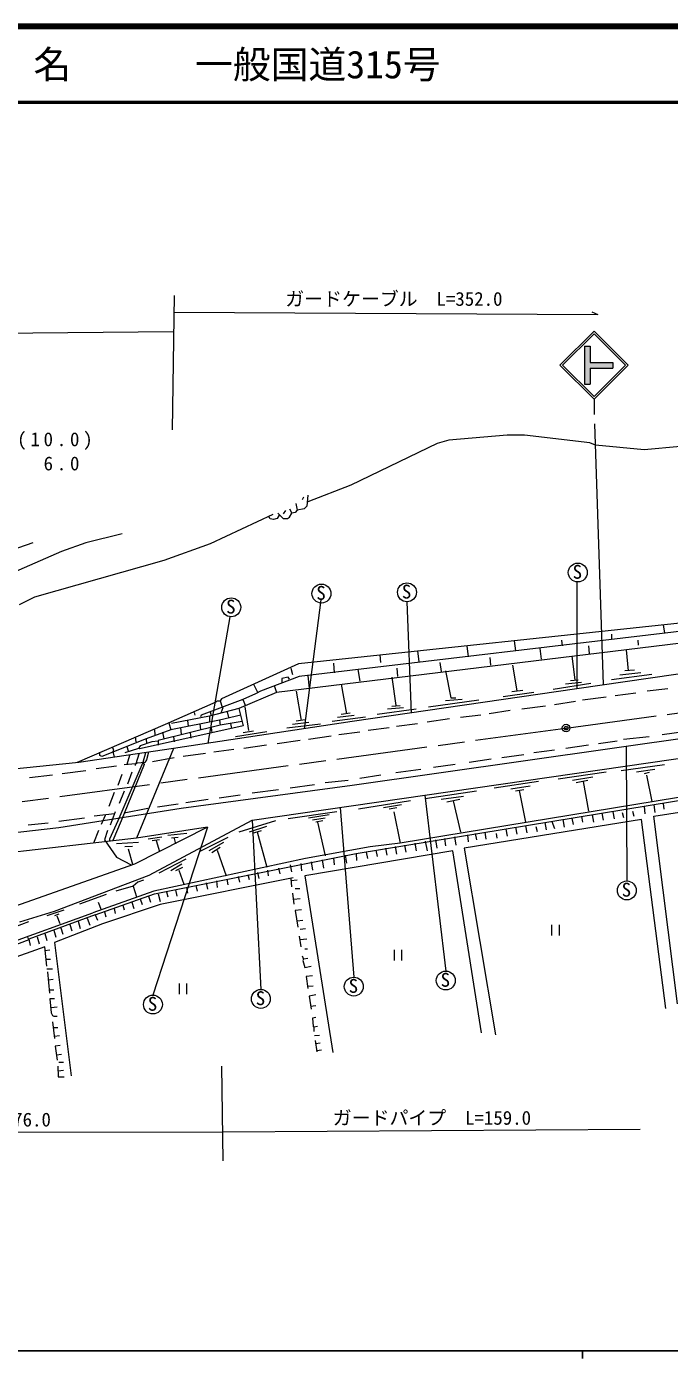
# Model space of a CAD drawing. Units: millimetres, scale not verified. Extents: x 40000 to 680000, y 20000 to 380000.
# Drawn here: x 194463 to 279468, y 204000 to 380000 of the extents above; entities that cross this region are included whole.
import ezdxf
from ezdxf.enums import TextEntityAlignment as Align

# ---------------------------------------------------------------- set-up
doc = ezdxf.new("R2010")
doc.units = ezdxf.units.MM
doc.header["$LTSCALE"] = 1000
doc.header["$PDMODE"] = 32
doc.header["$PDSIZE"] = 500
doc.linetypes.add('CHAIN', pattern=[18.5, 12, -1.5, 3.5, -1.5])
for name, color, linetype, lineweight in [('M-BGD', 7, 'Continuous', 13), ('M-BMK', 2, 'CHAIN', 13), ('M-BMK-SRVR', 3, 'Continuous', 13), ('M-STR-HTXT', 7, 'Continuous', 13), ('M-STR-STR1', 1, 'Continuous', 13), ('M-STR-STRC', 7, 'Continuous', 13), ('M-TTL', 2, 'Continuous', 140), ('M-TTL-BAND', 7, 'Continuous', 25), ('M-TTL-LINE', 7, 'Continuous', 50)]:
    doc.layers.add(name, color=color, linetype=linetype, lineweight=lineweight)
doc.layers.add('M-TTL-TXT', color=7, linetype='Continuous')
doc.styles.add('ＭＳ ゴシック', font='')
doc.styles.get('ＭＳ ゴシック').set_extended_font_data('MS Gothic')

msp = doc.modelspace()

# ---------------------------------------------------------------- hatches: boundary and pattern name
at = {"layer": 'M-STR-STRC'}
msp.add_hatch(color=256, dxfattribs=at).paths.add_polyline_path([(268251, 337749), (269001, 337749), (269001, 335624), (272001, 335624), (272001, 334874), (269001, 334874), (269001, 332749), (268251, 332749)])

# ---------------------------------------------------------------- linework, layer by layer
at = {"layer": 'M-BGD'}
for p, q in [((258006, 326023), (250301, 325346)), ((260292, 326023), (258006, 326023)), ((268928, 325007), (260292, 326023)), ((248777, 324923), (237347, 319419)), ((250301, 325346), (248777, 324923)), ((269690, 324669), (268928, 325007)), ((276124, 324076), (269690, 324669)), ((280950, 324499), (276124, 324076)), ((237347, 319419), (231674, 317218)), ((230066, 316964), (230235, 316117)), ((231082, 317811), (230912, 317472)), ((231674, 318065), (231505, 316625)), ((227018, 315525), (218720, 311630)), ((226679, 314932), (226510, 315271)), ((227864, 315440), (227610, 315017)), ((227695, 315694), (228372, 315017)), ((228711, 316033), (228372, 315609)), ((228965, 315017), (229219, 315186)), ((229219, 316287), (229558, 315694)), ((229219, 315186), (229558, 315694)), ((229981, 315779), (229558, 315694)), ((230235, 316117), (229981, 315779)), ((231166, 316287), (230235, 316117)), ((231505, 316625), (231166, 316287)), ((227102, 314847), (226679, 314932)), ((227610, 315017), (227102, 314847)), ((228372, 315017), (228965, 315017)), ((195268, 311799), (190188, 310021)), ((202295, 311799), (199078, 310614)), ((207121, 312985), (202295, 311799)), ((218720, 311630), (212624, 309429)), ((199078, 310614), (189341, 306381)), ((212624, 309429), (195522, 304603)), ((267234, 306612), (267234, 292495)), ((195522, 304603), (193490, 303587)), ((233368, 304264), (231148, 287215)), ((244734, 303991), (245306, 289278)), ((221348, 302018), (218445, 285294)), ((289417, 302063), (230404, 295797)), ((293481, 301555), (230489, 294104)), ((278664, 300962), (278834, 299861)), ((271806, 299692), (271806, 299015)), ((282813, 298761), (227526, 291987)), ((246152, 297491), (246322, 296051)), ((252672, 298168), (252841, 296729)), ((258937, 298845), (259106, 297491)), ((262324, 297829), (262493, 296390)), ((265202, 298930), (265287, 298168)), ((268758, 298168), (268843, 297152)), ((273754, 297660), (274008, 294866)), ((275278, 298930), (275362, 298253)), ((230404, 295797), (220244, 291141)), ((235061, 295882), (235146, 294612)), ((241157, 296983), (241242, 295967)), ((249116, 295967), (249285, 294781)), ((255720, 296644), (255804, 295628)), ((266557, 296813), (266980, 293681)), ((298815, 297067), (267234, 292495)), ((230489, 294104), (225409, 292157)), ((229050, 294019), (228203, 293850)), ((229219, 293765), (229050, 294019)), ((229388, 295205), (229642, 294358)), ((231674, 294189), (231844, 292580)), ((238278, 295035), (238532, 293511)), ((242766, 294019), (243274, 290294)), ((243443, 295205), (243528, 294104)), ((249878, 294866), (250555, 291310)), ((258742, 295594), (259276, 292241)), ((277140, 294358), (271806, 293681)), ((275701, 294612), (272907, 294273)), ((274854, 294951), (273584, 294866)), ((224478, 293088), (225047, 291976)), ((227187, 292919), (227526, 291987)), ((228203, 293850), (228203, 293342)), ((230114, 292187), (230791, 288292)), ((236077, 293088), (236754, 289193)), ((267234, 292495), (237516, 288177)), ((260068, 292257), (258640, 292070)), ((269082, 293199), (264102, 292411)), ((267827, 293342), (265710, 293088)), ((266388, 293596), (267404, 293681)), ((279257, 292495), (276548, 292157)), ((219482, 290717), (212794, 287754)), ((223038, 291056), (217535, 289024)), ((219652, 290887), (219482, 290717)), ((219652, 290887), (220075, 290887)), ((220244, 291141), (220075, 290887)), ((220075, 290887), (220329, 290040)), ((227526, 291987), (222530, 289871)), ((224732, 291818), (223038, 291056)), ((223038, 291056), (223406, 290242)), ((225409, 292157), (224732, 291818)), ((254280, 290971), (247592, 290040)), ((252079, 291056), (249878, 290887)), ((250555, 291310), (251232, 291310)), ((257466, 291457), (261521, 292054)), ((267065, 290802), (264271, 290379)), ((271129, 291395), (267996, 290971)), ((275024, 291903), (272314, 291564)), ((218636, 288855), (213640, 287923)), ((216604, 289363), (216688, 289024)), ((217535, 289024), (217450, 288770)), ((222530, 289871), (218636, 288855)), ((218636, 288855), (218636, 288177)), ((218720, 289447), (218890, 288939)), ((222784, 289024), (219990, 288347)), ((220414, 289955), (220160, 289278)), ((220329, 290040), (220414, 289955)), ((221006, 289447), (221176, 288685)), ((222530, 289871), (223123, 287585)), ((223304, 290103), (223822, 286993)), ((239284, 288735), (234861, 288173)), ((237770, 288939), (235569, 288685)), ((237262, 289278), (236077, 289109)), ((309906, 290040), (237516, 279711)), ((245983, 289786), (240818, 289109)), ((244290, 289955), (242173, 289786)), ((242766, 290209), (243866, 290294)), ((254534, 289024), (251825, 288685)), ((258429, 289617), (255635, 289193)), ((263086, 290209), (259953, 289786)), ((212794, 287754), (201170, 282730)), ((213556, 287077), (210254, 285891)), ((211354, 287077), (211439, 286399)), ((220075, 287669), (211862, 285637)), ((213280, 287970), (213556, 287077)), ((219990, 288347), (213556, 287077)), ((237516, 288177), (213888, 284605)), ((214826, 287331), (214910, 286484)), ((215757, 288262), (215842, 287585)), ((217366, 287839), (217450, 287077)), ((223123, 287585), (218551, 286569)), ((218869, 287368), (218974, 286653)), ((219990, 288347), (220075, 287669)), ((222969, 288179), (220075, 287669)), ((221430, 287923), (221573, 287240)), ((224478, 286907), (223123, 286653)), ((233321, 287834), (228898, 287272)), ((231807, 288038), (229606, 287784)), ((231299, 288377), (230114, 288207)), ((242427, 287331), (239633, 286992)), ((246152, 287839), (243358, 287500)), ((250386, 288516), (247422, 288093)), ((210254, 285891), (204412, 283521)), ((208814, 286145), (208899, 285468)), ((218551, 286569), (209407, 284537)), ((211016, 285468), (209492, 284960)), ((210254, 285891), (210338, 285214)), ((211862, 285553), (211016, 285468)), ((211862, 285637), (211862, 285045)), ((212455, 286738), (212624, 285891)), ((213894, 286145), (213979, 285468)), ((216096, 286653), (216180, 285976)), ((222075, 286197), (226240, 286829)), ((224308, 275139), (303556, 286569)), ((230658, 285637), (227610, 285214)), ((234722, 286230), (231759, 285807)), ((238532, 286738), (235738, 286399)), ((272568, 285553), (270113, 285214)), ((276802, 286145), (273415, 285807)), ((281374, 286823), (278495, 286399)), ((204158, 283690), (204158, 284113)), ((204412, 283521), (204158, 283690)), ((205766, 284875), (205936, 284367)), ((205936, 284367), (205851, 284198)), ((205851, 284198), (206020, 283436)), ((209238, 284621), (207460, 284029)), ((207714, 284875), (207883, 284283)), ((208052, 283690), (207714, 282505)), ((209322, 283859), (208899, 282589)), ((209492, 284960), (209238, 284621)), ((209407, 284537), (209238, 284621)), ((210169, 284029), (209830, 282759)), ((210592, 284113), (210338, 283097)), ((218128, 283944), (215164, 283521)), ((221853, 284452), (219228, 284113)), ((226171, 285045), (223208, 284621)), ((260207, 283775), (257328, 283351)), ((264271, 284367), (261562, 284029)), ((268758, 285045), (265795, 284621)), ((273760, 284882), (273838, 267095)), ((202295, 281658), (199162, 281235)), ((206359, 282251), (203650, 281912)), ((209830, 282759), (206528, 275054)), ((210000, 282505), (206952, 275054)), ((208899, 282589), (207375, 282420)), ((209068, 282674), (208814, 282505)), ((208814, 282505), (208814, 282335)), ((210084, 282759), (209068, 282674)), ((209830, 282759), (210000, 282505)), ((210338, 283097), (210084, 282759)), ((213979, 283351), (211100, 282843)), ((246576, 281827), (243274, 281404)), ((309906, 282928), (243866, 272091)), ((251148, 282505), (248269, 282081)), ((255889, 283182), (253010, 282759)), ((278834, 282420), (273076, 281658)), ((277564, 281827), (275108, 281489)), ((197892, 281065), (194844, 280727)), ((207036, 281150), (206528, 279711)), ((208391, 281489), (207798, 279880)), ((237008, 280388), (233960, 280049)), ((241326, 281065), (238532, 280642)), ((262154, 280219), (256312, 279372)), ((271129, 281489), (264779, 280557)), ((269351, 280811), (266642, 280388)), ((268674, 280388), (267150, 280049)), ((268081, 280219), (268758, 276324)), ((276800, 281412), (276123, 281243)), ((276463, 281065), (277140, 277594)), ((206020, 278779), (205343, 276917)), ((207375, 278949), (206698, 277340)), ((237516, 279711), (214910, 276663)), ((222700, 278441), (219906, 278017)), ((227780, 279118), (224308, 278695)), ((232521, 279795), (229304, 279372)), ((238024, 270736), (292888, 279711)), ((247148, 278433), (249896, 255183)), ((253942, 278949), (247168, 277933)), ((252248, 278271), (249285, 277848)), ((261054, 279626), (258514, 279203)), ((260207, 279118), (259106, 278949)), ((259614, 279033), (260461, 274885)), ((277394, 275647), (297799, 278864)), ((214910, 276663), (198739, 274123)), ((210508, 276663), (207375, 276070)), ((214487, 277255), (211778, 276832)), ((218466, 277848), (215503, 277425)), ((235920, 276813), (237730, 254382)), ((245221, 277679), (238363, 276578)), ((244036, 277171), (241665, 276747)), ((243443, 276747), (242427, 276578)), ((251740, 277848), (250047, 277509)), ((250894, 277679), (251825, 273530)), ((274600, 276324), (274770, 275647)), ((276124, 276917), (276209, 275985)), ((277394, 277171), (277564, 276155)), ((278664, 277340), (278749, 276578)), ((197300, 274715), (194675, 274461)), ((202126, 275393), (198739, 274969)), ((206105, 275985), (203396, 275647)), ((204835, 275731), (204327, 274546)), ((206528, 275054), (205428, 272599)), ((206190, 276239), (205512, 274461)), ((206952, 275054), (205851, 272429)), ((210677, 267857), (224308, 275139)), ((227356, 275054), (222530, 273530)), ((224308, 275139), (225441, 252755)), ((235484, 276239), (229050, 275308)), ((234468, 275816), (231759, 275393)), ((233960, 275393), (232267, 275139)), ((233622, 275054), (232690, 274885)), ((232944, 274885), (233960, 270397)), ((243020, 276239), (243866, 272091)), ((275786, 275223), (252333, 271413)), ((263001, 274800), (263170, 273869)), ((263932, 274969), (264271, 274038)), ((265372, 275223), (265541, 274207)), ((266557, 275393), (266726, 274546)), ((267827, 275647), (267996, 274885)), ((269266, 275816), (269436, 274885)), ((270536, 276070), (270706, 275139)), ((271976, 276239), (272145, 275308)), ((273246, 276155), (273415, 275477)), ((279003, 250247), (275786, 275223)), ((280527, 250839), (277394, 275647)), ((198739, 274123), (180112, 272006)), ((203988, 273784), (203311, 272091)), ((205174, 273784), (204750, 272514)), ((218382, 274207), (208730, 269297)), ((218382, 274207), (208984, 272768)), ((212330, 272890), (210548, 272605)), ((218382, 274207), (211169, 252011)), ((215672, 273361), (213132, 273107)), ((214487, 272853), (213640, 272768)), ((221091, 272853), (217366, 270990)), ((226171, 274292), (223885, 273530)), ((225494, 273699), (224308, 273361)), ((226256, 268873), (224986, 273530)), ((251063, 272937), (251232, 271837)), ((252756, 273191), (252841, 272260)), ((253772, 273361), (253942, 272514)), ((255042, 273530), (255212, 272599)), ((256566, 273361), (256651, 272768)), ((257836, 273953), (258006, 273022)), ((259106, 274207), (259276, 273276)), ((260461, 274377), (260630, 273445)), ((261816, 274292), (261985, 273615)), ((204750, 272514), (206359, 270228)), ((205428, 272599), (205428, 272345)), ((209238, 272175), (206359, 272006)), ((208476, 271667), (207460, 271583)), ((207883, 271329), (208476, 269297)), ((212021, 272550), (211074, 272395)), ((211608, 272429), (212032, 270990)), ((213979, 272683), (214148, 272006)), ((220498, 272175), (218551, 271075)), ((220075, 271498), (218974, 270821)), ((219652, 271159), (220837, 267773)), ((250809, 271075), (231251, 267773)), ((239887, 271583), (231336, 270059)), ((243866, 272091), (239887, 271583)), ((240649, 271159), (240818, 270313)), ((241919, 271413), (242088, 270482)), ((243189, 271667), (243358, 270651)), ((244459, 271837), (244628, 270905)), ((245814, 272091), (245983, 271075)), ((247168, 272345), (247422, 271075)), ((248523, 272514), (248692, 271413)), ((249708, 272683), (249878, 271752)), ((254619, 247029), (250809, 271075)), ((252333, 271413), (256482, 246775)), ((208730, 269297), (190188, 262777)), ((206359, 270228), (208306, 269212)), ((231336, 270059), (211270, 265741)), ((211354, 265402), (238024, 270736)), ((215503, 269974), (211947, 268111)), ((214995, 269297), (213556, 268450)), ((230743, 269381), (230828, 268450)), ((232098, 269635), (232267, 268535)), ((233537, 269889), (233706, 268789)), ((235061, 270143), (235146, 269212)), ((236585, 270482), (236754, 269466)), ((238024, 270736), (238109, 269805)), ((239379, 270905), (239548, 270059)), ((198146, 263116), (210677, 267857)), ((215080, 268873), (214148, 268450)), ((214572, 268535), (215249, 266672)), ((222446, 267688), (222615, 266926)), ((223716, 267942), (223885, 267265)), ((224986, 268196), (225155, 267434)), ((226340, 268535), (226425, 267773)), ((227780, 268789), (227949, 268027)), ((229304, 269212), (229473, 268281)), ((231251, 267773), (234976, 244405)), ((208560, 266418), (206274, 265741)), ((209153, 266926), (208560, 266418)), ((208560, 266418), (208984, 264979)), ((209915, 267180), (209153, 266926)), ((229727, 267519), (212116, 263963)), ((214148, 265910), (214318, 265063)), ((215588, 266249), (215757, 265487)), ((216858, 266503), (217027, 265741)), ((218212, 266841), (218382, 265995)), ((219567, 267095), (219652, 266249)), ((220922, 267349), (221091, 266587)), ((229388, 267434), (229473, 266333)), ((230235, 267180), (229388, 267095)), ((229981, 266079), (230574, 266079)), ((205004, 265317), (201448, 264047)), ((211270, 265741), (203226, 262862)), ((203516, 262612), (211354, 265402)), ((203904, 264301), (204327, 263285)), ((208391, 264301), (208645, 263455)), ((209492, 264725), (209746, 263963)), ((210592, 265063), (210846, 264301)), ((211862, 265402), (212116, 264386)), ((212963, 265656), (213132, 264979)), ((229642, 265487), (229812, 264047)), ((230658, 264725), (229812, 264640)), ((191288, 258544), (203226, 262862)), ((193574, 261677), (198146, 263116)), ((203516, 262612), (194760, 259391)), ((197195, 262522), (199442, 263294)), ((198186, 262529), (198756, 262756)), ((198475, 262467), (198857, 261461)), ((203516, 262612), (203819, 261931)), ((212116, 263963), (204496, 261423)), ((204750, 263031), (204920, 262354)), ((206020, 263455), (206190, 262777)), ((207206, 263878), (207375, 263285)), ((230828, 263285), (229981, 263201)), ((229981, 263201), (230320, 260999)), ((191963, 260662), (194772, 261743)), ((198062, 260576), (198316, 259645)), ((204496, 261423), (198146, 258967)), ((198993, 260915), (199247, 260068)), ((200178, 261338), (200432, 260491)), ((201279, 261761), (201533, 260830)), ((202464, 262185), (202803, 261253)), ((230997, 261846), (230235, 261761)), ((231336, 260745), (230658, 260661)), ((263887, 261290), (263887, 259890)), ((264937, 259890), (264937, 261290)), ((194760, 259306), (190865, 257867)), ((194590, 259645), (194760, 259306)), ((194760, 259391), (194929, 258544)), ((195860, 259729), (196114, 258798)), ((196876, 260153), (197130, 259221)), ((198146, 258967), (200348, 241357)), ((230489, 259814), (230743, 258375)), ((231505, 259391), (230658, 259306)), ((196876, 258375), (191796, 256597)), ((197130, 255835), (196876, 258375)), ((197554, 257951), (196876, 257867)), ((230912, 257189), (231082, 256766)), ((231251, 258121), (231590, 258121)), ((243052, 257996), (243052, 256596)), ((244102, 256596), (244102, 257996)), ((197046, 256766), (197638, 256766)), ((197130, 255496), (197892, 255496)), ((231082, 256766), (230997, 256597)), ((230997, 256597), (231251, 255665)), ((231674, 256851), (231082, 256766)), ((231251, 255665), (232098, 255835)), ((197215, 255073), (197469, 252279)), ((197977, 254057), (197300, 253972)), ((214616, 253553), (214616, 252153)), ((215666, 252153), (215666, 253553)), ((232267, 254565), (231420, 254480)), ((231420, 254480), (231674, 252871)), ((197469, 252702), (198062, 252702)), ((232352, 253210), (231674, 253125)), ((232690, 252025), (231844, 251855)), ((231844, 251855), (232098, 250162)), ((198146, 251517), (197554, 251517)), ((197554, 251517), (197723, 249654)), ((198485, 250416), (197723, 250331)), ((232690, 250585), (232013, 250501)), ((197723, 249654), (197892, 249315)), ((197892, 249315), (198062, 249231)), ((197892, 248469), (198146, 246267)), ((198062, 249231), (198485, 249231)), ((232690, 249061), (232267, 248977)), ((232267, 248977), (232352, 247876)), ((197977, 247707), (198570, 247707)), ((198824, 246606), (198146, 246521)), ((232352, 247876), (232436, 247791)), ((232944, 247876), (232436, 247791)), ((232436, 247791), (232436, 247199)), ((233198, 246691), (232521, 246606)), ((198908, 245336), (198231, 245251)), ((198231, 245251), (198485, 243389)), ((232606, 246013), (232860, 244489)), ((233283, 245675), (232690, 245590)), ((233452, 244743), (232860, 244659)), ((199078, 244151), (198400, 244066)), ((198739, 243135), (199332, 243135)), ((198570, 242627), (198654, 241187)), ((199332, 242034), (198654, 241949)), ((198654, 241187), (199416, 241187))]:
    msp.add_line(p, q, dxfattribs=at)
for centre in [(267352, 307857), (233452, 305072), (244763, 305240), (221525, 303256), (273838, 265845), (237730, 253132), (249896, 253933), (211169, 250761), (225441, 251505)]:
    msp.add_circle(centre, 1250, dxfattribs=at)
at = {"layer": 'M-BMK'}
for p, q in [((265807, 287297), (323677, 295112)), ((180507, 275777), (265807, 287297))]:
    msp.add_line(p, q, dxfattribs=at)
at = {"layer": 'M-BMK-SRVR'}
msp.add_circle((265807, 287297), 500, dxfattribs=at)
msp.add_point((265807, 287297), dxfattribs=at)
at = {"layer": 'M-STR-HTXT'}
for p, q in [((213979, 344481), (213725, 326701)), ((213947, 342258), (270024, 341961)), ((269217, 342305), (270024, 341961)), ((213910, 339679), (151580, 339062)), ((220244, 242627), (220414, 230096)), ((275616, 234245), (220414, 233906)), ((220414, 233906), (145449, 233779))]:
    msp.add_line(p, q, dxfattribs=at)
at = {"layer": 'M-STR-STR1'}
for p, q in [((213888, 284605), (201364, 282759)), ((213888, 284605), (208984, 272768)), ((201364, 282759), (180028, 280557)), ((208984, 272768), (185616, 270059))]:
    msp.add_line(p, q, dxfattribs=at)
at = {"layer": 'M-STR-STRC'}
for p, q in [((265002, 335249), (269502, 339749)), ((274002, 335249), (269502, 339749)), ((265355, 335249), (269502, 339396)), ((273649, 335249), (269502, 339396)), ((268251, 337749), (268251, 332749)), ((268251, 337749), (269001, 337749)), ((269001, 337749), (269001, 335624)), ((265002, 335249), (269502, 330749)), ((265355, 335249), (269502, 331102)), ((269001, 335624), (272001, 335624)), ((269001, 334874), (272001, 334874)), ((269001, 334874), (269001, 332749)), ((269502, 331102), (273649, 335249)), ((269502, 330749), (274002, 335249)), ((272001, 335624), (272001, 334874)), ((268251, 332749), (269001, 332749)), ((269502, 330749), (269502, 328749)), ((269580, 327492), (270705, 292998))]:
    msp.add_line(p, q, dxfattribs=at)
at = {"layer": 'M-TTL'}
msp.add_line((680000, 380000), (40000, 380000), dxfattribs=at)
at = {"layer": 'M-TTL-BAND'}
for p, q in [((40000, 205000), (579000, 205000)), ((268000, 205000), (268000, 204000))]:
    msp.add_line(p, q, dxfattribs=at)
at = {"layer": 'M-TTL-LINE'}
msp.add_line((40000, 370000), (680000, 370000), dxfattribs=at)

# ---------------------------------------------------------------- texts
at = {"layer": 'M-BGD', "style": 'ＭＳ ゴシック'}
for p in [(266674, 306483), (244084, 303867), (232774, 303699), (220846, 301882), (273160, 264472), (237051, 251758), (249217, 252560), (210490, 249388), (224763, 250131)]:
    msp.add_text('S', height=1833, dxfattribs=at).set_placement(p, align=Align.BOTTOM_LEFT)
at = {"layer": 'M-STR-HTXT', "style": 'ＭＳ ゴシック'}
for s, p in [('ガードケーブル  L=352.0', (228672, 342554)), ('ガードパイプ  L=76.0', (172698, 234094)), ('ガードパイプ  L=159.0', (234951, 234326))]:
    msp.add_text(s, height=1833, dxfattribs=at).set_placement(p, align=Align.BOTTOM_LEFT)
at = {"layer": 'M-STR-HTXT', "char_height": 1833, "attachment_point": 7, "style": 'ＭＳ ゴシック'}
for s, insert in [('\\T1.4;(10.0)', (193215, 324063)), ('\\T1.4;6.0', (196708, 321325))]:
    msp.add_mtext(s, dxfattribs=dict(at, insert=insert))
at = {"layer": 'M-TTL-TXT', "style": 'ＭＳ ゴシック'}
for s, p in [('路 線 名', (180380, 375000)), ('一般国道315号', (216734, 375000))]:
    msp.add_text(s, height=3666, dxfattribs=at).set_placement(p, align=Align.MIDDLE_LEFT)

doc.saveas('drawing.dxf')
